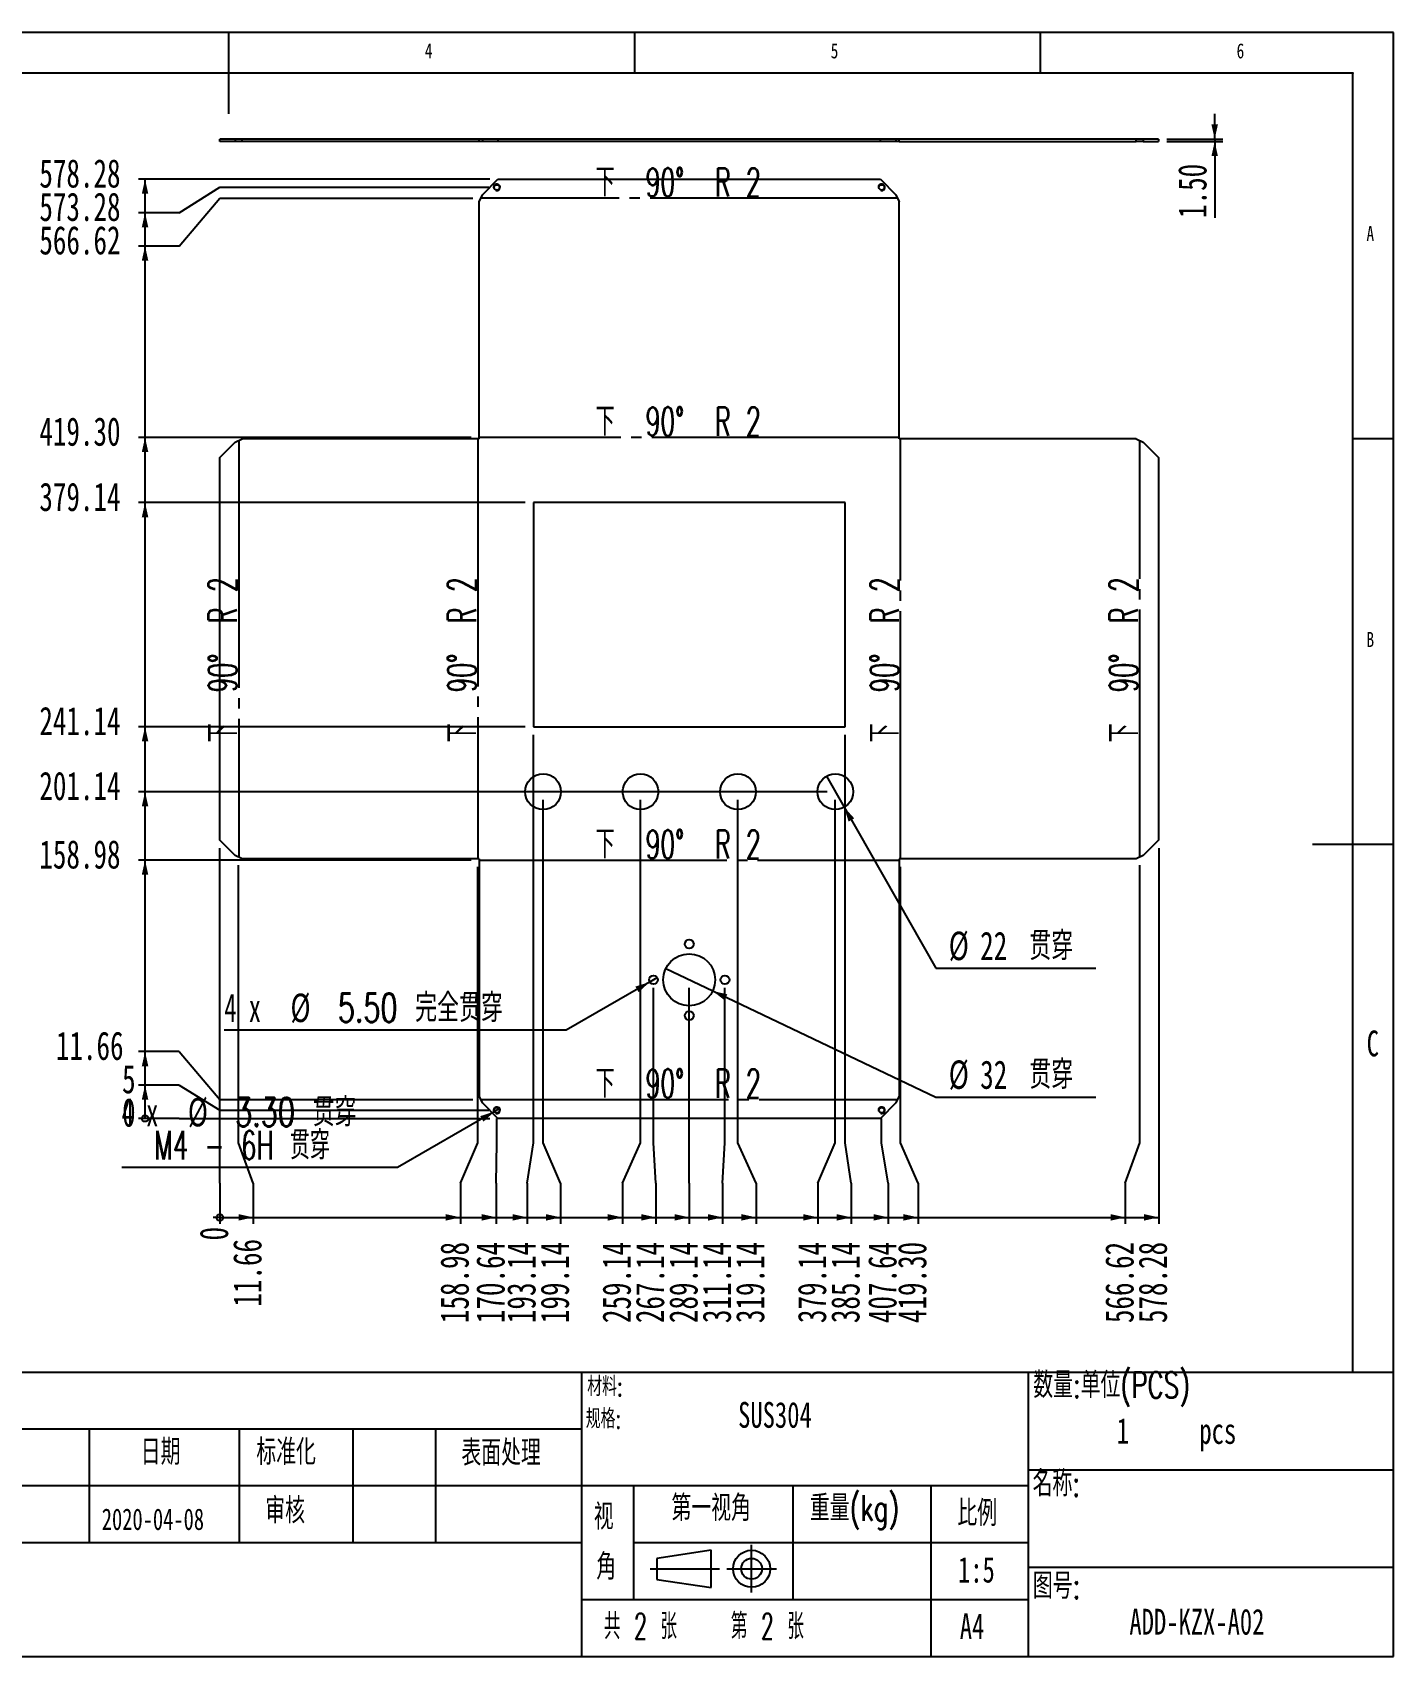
# Model space of a CAD drawing. Extents: x 5 to 292, y 5 to 205.
# Drawn here: x 124.3 to 292, y 5 to 205 of the extents above; entities that cross this region are included whole.
import ezdxf

# ---------------------------------------------------------------- set-up
doc = ezdxf.new("R2010")
doc.units = 0
doc.header["$PDSIZE"] = -1
doc.linetypes.add('SLD-中心线', pattern=[34.29, 30.48, -1.27, 1.27, -1.27])
doc.linetypes.add('SLD-实线', pattern=[0])
doc.layers.get('0').update_dxf_attribs({"linetype": 'CONTINUOUS'})
doc.layers.add('FORMAT', color=8, linetype='SLD-实线')
doc.layers.add('尺寸线', color=3, linetype='SLD-实线')
doc.styles.add('SLDTEXTSTYLE1', font='TXT', dxfattribs={"width": 0.75})
doc.styles.add('SLDTEXTSTYLE2', font='TXT', dxfattribs={"width": 0.7})
doc.styles.add('SLDTEXTSTYLE3', font='TXT', dxfattribs={"width": 0.7, "bigfont": 'bigfont'})
doc.styles.add('SLDTEXTSTYLE4', font='TXT', dxfattribs={"width": 0.585714, "bigfont": 'bigfont'})
doc.styles.add('SLDTEXTSTYLE5', font='TXT', dxfattribs={"width": 0.633333})
doc.styles.add('SLDTEXTSTYLE6', font='TXT', dxfattribs={"width": 0.64, "bigfont": 'bigfont'})
doc.styles.add('SLDTEXTSTYLE7', font='TXT', dxfattribs={"width": 0.609091, "bigfont": 'bigfont'})
doc.dimstyles.new('SLDDIMSTYLE1', dxfattribs={"dimtxt": 3.5, "dimasz": 0.266667, "dimexe": 0, "dimexo": 0.0625, "dimgap": 0.875, "dimtad": 0, "dimtih": 1, "dimtoh": 1, "dimdec": 0, "dimlfac": 5, "dimrnd": 1e-09, "dimtxsty": 'SLDTEXTSTYLE2', "dimblk1": 'ORIGIN', "dimblk2": 'ORIGIN', "dimsah": 1, "dimcen": 0.09, "dimazin": 3, "dimtfac": 1, "dimtdec": 0, "dimtofl": 0, "dimtmove": 0, "dimatfit": 3, "dimtolj": 1, "dimtzin": 12})
doc.dimstyles.new('SLDDIMSTYLE2', dxfattribs={"dimtxt": 3.5, "dimasz": 1.8, "dimexe": 0, "dimexo": 0.0625, "dimgap": 0.875, "dimtad": 0, "dimtih": 1, "dimtoh": 1, "dimlfac": 5, "dimrnd": 1e-09, "dimzin": 12, "dimtxsty": 'SLDTEXTSTYLE2', "dimsah": 1, "dimcen": 0.09, "dimazin": 3, "dimtfac": 1, "dimtofl": 0, "dimtmove": 0, "dimatfit": 3, "dimtolj": 1, "dimtzin": 12})
doc.dimstyles.new('SLDDIMSTYLE3', dxfattribs={"dimtxt": 3.5, "dimasz": 1.8, "dimexe": 0, "dimexo": 0.0625, "dimgap": 0.875, "dimtad": 0, "dimtih": 1, "dimtoh": 1, "dimlfac": 5, "dimrnd": 1e-09, "dimzin": 4, "dimtxsty": 'SLDTEXTSTYLE2', "dimsah": 1, "dimcen": 0.09, "dimazin": 3, "dimtfac": 1, "dimtofl": 0, "dimtmove": 0, "dimatfit": 3, "dimtolj": 1, "dimtzin": 12})
doc.dimstyles.new('SLDDIMSTYLE4', dxfattribs={"dimtxt": 3.5, "dimasz": 1.8, "dimexe": 0, "dimexo": 0.0625, "dimgap": 0.875, "dimtad": 0, "dimtih": 1, "dimtoh": 1, "dimlfac": 5, "dimrnd": 1e-09, "dimzin": 12, "dimtxsty": 'SLDTEXTSTYLE2', "dimblk1": 'NONE', "dimsah": 1, "dimcen": 0, "dimazin": 3, "dimtfac": 1, "dimtmove": 0, "dimatfit": 3, "dimtolj": 1, "dimtzin": 12})
doc.dimstyles.new('SLDDIMSTYLE5', dxfattribs={"dimtxt": 3.5, "dimasz": 1.8, "dimexe": 0, "dimexo": 0.0625, "dimgap": 0.875, "dimtad": 0, "dimtih": 1, "dimtoh": 1, "dimlfac": 5, "dimrnd": 1e-09, "dimzin": 4, "dimtxsty": 'SLDTEXTSTYLE2', "dimblk1": 'NONE', "dimsah": 1, "dimcen": 0, "dimazin": 3, "dimtfac": 1, "dimtmove": 0, "dimatfit": 3, "dimtolj": 1, "dimtzin": 12})
doc.dimstyles.new('SLDDIMSTYLE6', dxfattribs={"dimtxt": 3.5, "dimasz": 1.8, "dimexe": 0, "dimexo": 0.0625, "dimgap": 0.875, "dimtad": 1, "dimlfac": 5, "dimrnd": 1e-09, "dimzin": 4, "dimtxsty": 'SLDTEXTSTYLE2', "dimsah": 1, "dimcen": 0.09, "dimazin": 3, "dimtfac": 1, "dimtmove": 0, "dimatfit": 3, "dimtolj": 1, "dimtzin": 12})

# ---------------------------------------------------------------- blocks, each defined once
blk = doc.blocks.new('工程图7')
at = {"color": 179, "linetype": 'SLD-实线'}
blk.add_line((0, 28), (0, 0), dxfattribs=at)
blk = doc.blocks.new('块1')
at = {"color": 179, "linetype": 'SLD-实线'}
blk.add_line((0, 0), (90, 0), dxfattribs=at)
blk = doc.blocks.new('工程图55')
at = {"color": 179, "linetype": 'SLD-实线'}
for p, q in [((292, 205), (5, 205)), ((148.5, 205), (148.5, 195)), ((198.5, 205), (198.5, 200)), ((248.5, 200), (248.5, 205)), ((292, 5), (292, 205)), ((287, 200), (10, 200)), ((287, 40), (287, 200)), ((287, 155), (292, 155)), ((292, 105), (282, 105)), ((5, 5), (292, 5))]:
    blk.add_line(p, q, dxfattribs=at)
blk = doc.blocks.new('块8')
at = {"color": 179, "linetype": 'SLD-实线'}
for p, q in [((7.49, 5.22), (0.81, 4.21)), ((0.81, 4.21), (0.81, 1.62)), ((7.49, 0.61), (7.49, 5.22)), ((0.81, 1.62), (7.49, 0.61))]:
    blk.add_line(p, q, dxfattribs=at)
at = {"color": 179, "linetype": 'SLD-中心线'}
for p, q in [((12.44, 5.86), (12.44, 0)), ((0, 2.91), (8.52, 2.91)), ((9.42, 2.93), (15.53, 2.93))]:
    blk.add_line(p, q, dxfattribs=at)
at = {"layer": 'FORMAT'}
for radius in [2.28, 1.28]:
    blk.add_circle((12.48, 2.93), radius, dxfattribs=at)
blk = doc.blocks.new('_ORIGIN')
at = {"color": 0, "linetype": 'BYBLOCK'}
blk.add_line((0, 0), (-1, 0), dxfattribs=at)
blk.add_circle((0, 0), 0.5, dxfattribs=at)
blk = doc.blocks.new('_D_2')
at = {"layer": '尺寸线'}
for p, q in [((147.41, 68.28), (147.41, 104.54)), ((147.41, 63.28), (147.41, 68.28)), ((147.41, 63.28), (147.41, 58.28))]:
    blk.add_line(p, q, dxfattribs=at)
at = {"layer": '尺寸线', "xscale": 0.8, "yscale": 0.8}
blk.add_blockref('_ORIGIN', (147.41, 59.08), dxfattribs=at)
at = {"layer": '尺寸线', "insert": (144.94, 56.24), "char_height": 3.5, "attachment_point": 1, "rotation": 90, "style": 'SLDTEXTSTYLE2'}
blk.add_mtext('0', dxfattribs=at)
blk = doc.blocks.new('_D_3')
at = {"layer": '尺寸线'}
for p, q in [((149.74, 68.28), (149.74, 102.44)), ((151.53, 63.28), (149.74, 68.28)), ((151.53, 63.28), (151.53, 58.28)), ((147.41, 59.08), (151.53, 59.08))]:
    blk.add_line(p, q, dxfattribs=at)
blk.add_solid([(151.53, 59.08), (149.73, 59.48), (149.73, 58.68)], dxfattribs=at)
at = {"layer": '尺寸线', "insert": (149.05, 48.09), "char_height": 3.5, "attachment_point": 1, "rotation": 90, "style": 'SLDTEXTSTYLE2'}
blk.add_mtext('11.66', dxfattribs=at)
blk = doc.blocks.new('_D_4')
at = {"layer": '尺寸线'}
for p, q in [((179.21, 68.28), (179.21, 102.24)), ((177.05, 63.28), (179.21, 68.28)), ((177.05, 63.28), (177.05, 58.28)), ((151.53, 59.08), (177.05, 59.08))]:
    blk.add_line(p, q, dxfattribs=at)
blk.add_solid([(177.05, 59.08), (175.25, 59.48), (175.25, 58.68)], dxfattribs=at)
at = {"layer": '尺寸线', "insert": (174.58, 46.06), "char_height": 3.5, "attachment_point": 1, "rotation": 90, "style": 'SLDTEXTSTYLE2'}
blk.add_mtext('158.98', dxfattribs=at)
blk = doc.blocks.new('_D_5')
at = {"layer": '尺寸线'}
for p, q in [((181.54, 68.28), (181.54, 71.27)), ((181.48, 63.28), (181.54, 68.28)), ((181.48, 63.28), (181.48, 58.28)), ((177.05, 59.08), (181.48, 59.08))]:
    blk.add_line(p, q, dxfattribs=at)
blk.add_solid([(181.48, 59.08), (179.68, 59.48), (179.68, 58.68)], dxfattribs=at)
at = {"layer": '尺寸线', "insert": (179, 46.06), "char_height": 3.5, "attachment_point": 1, "rotation": 90, "style": 'SLDTEXTSTYLE2'}
blk.add_mtext('170.64', dxfattribs=at)
blk = doc.blocks.new('_D_6')
at = {"layer": '尺寸线'}
for p, q in [((186.04, 68.28), (186.04, 118.5)), ((185.28, 63.28), (186.04, 68.28)), ((185.28, 63.28), (185.28, 58.28)), ((181.48, 59.08), (185.28, 59.08))]:
    blk.add_line(p, q, dxfattribs=at)
blk.add_solid([(185.28, 59.08), (183.48, 59.48), (183.48, 58.68)], dxfattribs=at)
at = {"layer": '尺寸线', "insert": (182.81, 46.06), "char_height": 3.5, "attachment_point": 1, "rotation": 90, "style": 'SLDTEXTSTYLE2'}
blk.add_mtext('193.14', dxfattribs=at)
blk = doc.blocks.new('_D_7')
at = {"layer": '尺寸线'}
for p, q in [((187.24, 68.28), (187.24, 110.5)), ((189.4, 63.28), (187.24, 68.28)), ((189.4, 63.28), (189.4, 58.28)), ((185.28, 59.08), (189.4, 59.08))]:
    blk.add_line(p, q, dxfattribs=at)
blk.add_solid([(189.4, 59.08), (187.6, 59.48), (187.6, 58.68)], dxfattribs=at)
at = {"layer": '尺寸线', "insert": (186.92, 46.06), "char_height": 3.5, "attachment_point": 1, "rotation": 90, "style": 'SLDTEXTSTYLE2'}
blk.add_mtext('199.14', dxfattribs=at)
blk = doc.blocks.new('_D_8')
at = {"layer": '尺寸线'}
for p, q in [((199.24, 68.28), (199.24, 110.5)), ((197.01, 63.28), (199.24, 68.28)), ((197.01, 63.28), (197.01, 58.28)), ((189.4, 59.08), (197.01, 59.08))]:
    blk.add_line(p, q, dxfattribs=at)
blk.add_solid([(197.01, 59.08), (195.21, 59.48), (195.21, 58.68)], dxfattribs=at)
at = {"layer": '尺寸线', "insert": (194.54, 46.06), "char_height": 3.5, "attachment_point": 1, "rotation": 90, "style": 'SLDTEXTSTYLE2'}
blk.add_mtext('259.14', dxfattribs=at)
blk = doc.blocks.new('_D_9')
at = {"layer": '尺寸线'}
for p, q in [((200.84, 68.28), (200.84, 87.33)), ((201.13, 63.28), (200.84, 68.28)), ((201.13, 63.28), (201.13, 58.28)), ((197.01, 59.08), (201.13, 59.08))]:
    blk.add_line(p, q, dxfattribs=at)
blk.add_solid([(201.13, 59.08), (199.33, 59.48), (199.33, 58.68)], dxfattribs=at)
at = {"layer": '尺寸线', "insert": (198.65, 46.06), "char_height": 3.5, "attachment_point": 1, "rotation": 90, "style": 'SLDTEXTSTYLE2'}
blk.add_mtext('267.14', dxfattribs=at)
blk = doc.blocks.new('_D_10')
at = {"layer": '尺寸线'}
for p, q in [((205.24, 68.28), (205.24, 87.33)), ((205.24, 63.28), (205.24, 68.28)), ((205.24, 63.28), (205.24, 58.28)), ((201.13, 59.08), (205.24, 59.08))]:
    blk.add_line(p, q, dxfattribs=at)
blk.add_solid([(205.24, 59.08), (203.44, 59.48), (203.44, 58.68)], dxfattribs=at)
at = {"layer": '尺寸线', "insert": (202.77, 46.06), "char_height": 3.5, "attachment_point": 1, "rotation": 90, "style": 'SLDTEXTSTYLE2'}
blk.add_mtext('289.14', dxfattribs=at)
blk = doc.blocks.new('_D_11')
at = {"layer": '尺寸线'}
for p, q in [((209.64, 68.28), (209.64, 87.33)), ((209.35, 63.28), (209.64, 68.28)), ((209.35, 63.28), (209.35, 58.28)), ((205.24, 59.08), (209.35, 59.08))]:
    blk.add_line(p, q, dxfattribs=at)
blk.add_solid([(209.35, 59.08), (207.55, 59.48), (207.55, 58.68)], dxfattribs=at)
at = {"layer": '尺寸线', "insert": (206.88, 46.06), "char_height": 3.5, "attachment_point": 1, "rotation": 90, "style": 'SLDTEXTSTYLE2'}
blk.add_mtext('311.14', dxfattribs=at)
blk = doc.blocks.new('_D_12')
at = {"layer": '尺寸线'}
for p, q in [((211.24, 68.28), (211.24, 110.5)), ((213.47, 63.28), (211.24, 68.28)), ((213.47, 63.28), (213.47, 58.28)), ((209.35, 59.08), (213.47, 59.08))]:
    blk.add_line(p, q, dxfattribs=at)
blk.add_solid([(213.47, 59.08), (211.67, 59.48), (211.67, 58.68)], dxfattribs=at)
at = {"layer": '尺寸线', "insert": (210.99, 46.06), "char_height": 3.5, "attachment_point": 1, "rotation": 90, "style": 'SLDTEXTSTYLE2'}
blk.add_mtext('319.14', dxfattribs=at)
blk = doc.blocks.new('_D_13')
at = {"layer": '尺寸线'}
for p, q in [((223.24, 68.28), (223.24, 110.5)), ((221.08, 63.28), (223.24, 68.28)), ((221.08, 63.28), (221.08, 58.28)), ((213.47, 59.08), (221.08, 59.08))]:
    blk.add_line(p, q, dxfattribs=at)
blk.add_solid([(221.08, 59.08), (219.28, 59.48), (219.28, 58.68)], dxfattribs=at)
at = {"layer": '尺寸线', "insert": (218.61, 46.06), "char_height": 3.5, "attachment_point": 1, "rotation": 90, "style": 'SLDTEXTSTYLE2'}
blk.add_mtext('379.14', dxfattribs=at)
blk = doc.blocks.new('_D_14')
at = {"layer": '尺寸线'}
for p, q in [((224.44, 68.28), (224.44, 118.5)), ((225.2, 63.28), (224.44, 68.28)), ((225.2, 63.28), (225.2, 58.28)), ((221.08, 59.08), (225.2, 59.08))]:
    blk.add_line(p, q, dxfattribs=at)
blk.add_solid([(225.2, 59.08), (223.4, 59.48), (223.4, 58.68)], dxfattribs=at)
at = {"layer": '尺寸线', "insert": (222.72, 46.06), "char_height": 3.5, "attachment_point": 1, "rotation": 90, "style": 'SLDTEXTSTYLE2'}
blk.add_mtext('385.14', dxfattribs=at)
blk = doc.blocks.new('_D_15')
at = {"layer": '尺寸线'}
for p, q in [((228.94, 68.28), (228.94, 71.27)), ((229.75, 63.28), (228.94, 68.28)), ((229.75, 63.28), (229.75, 58.28)), ((225.2, 59.08), (229.75, 59.08))]:
    blk.add_line(p, q, dxfattribs=at)
blk.add_solid([(229.75, 59.08), (227.95, 59.48), (227.95, 58.68)], dxfattribs=at)
at = {"layer": '尺寸线', "insert": (227.27, 46.06), "char_height": 3.5, "attachment_point": 1, "rotation": 90, "style": 'SLDTEXTSTYLE2'}
blk.add_mtext('407.64', dxfattribs=at)
blk = doc.blocks.new('_D_16')
at = {"layer": '尺寸线'}
for p, q in [((231.27, 68.28), (231.27, 102.24)), ((233.43, 63.28), (231.27, 68.28)), ((233.43, 63.28), (233.43, 58.28)), ((229.75, 59.08), (233.43, 59.08))]:
    blk.add_line(p, q, dxfattribs=at)
blk.add_solid([(233.43, 59.08), (231.63, 59.48), (231.63, 58.68)], dxfattribs=at)
at = {"layer": '尺寸线', "insert": (230.95, 46.06), "char_height": 3.5, "attachment_point": 1, "rotation": 90, "style": 'SLDTEXTSTYLE2'}
blk.add_mtext('419.30', dxfattribs=at)
blk = doc.blocks.new('_D_17')
at = {"layer": '尺寸线'}
for p, q in [((260.74, 68.28), (260.74, 102.44)), ((258.95, 63.28), (260.74, 68.28)), ((258.95, 63.28), (258.95, 58.28)), ((233.43, 59.08), (258.95, 59.08))]:
    blk.add_line(p, q, dxfattribs=at)
blk.add_solid([(258.95, 59.08), (257.15, 59.48), (257.15, 58.68)], dxfattribs=at)
at = {"layer": '尺寸线', "insert": (256.48, 46.06), "char_height": 3.5, "attachment_point": 1, "rotation": 90, "style": 'SLDTEXTSTYLE2'}
blk.add_mtext('566.62', dxfattribs=at)
blk = doc.blocks.new('_D_18')
at = {"layer": '尺寸线'}
for p, q in [((263.07, 104.54), (263.07, 58.28)), ((258.95, 59.08), (263.07, 59.08))]:
    blk.add_line(p, q, dxfattribs=at)
blk.add_solid([(263.07, 59.08), (261.27, 59.48), (261.27, 58.68)], dxfattribs=at)
at = {"layer": '尺寸线', "insert": (260.59, 46.06), "char_height": 3.5, "attachment_point": 1, "rotation": 90, "style": 'SLDTEXTSTYLE2'}
blk.add_mtext('578.28', dxfattribs=at)
blk = doc.blocks.new('_D_19')
at = {"layer": '尺寸线'}
for p, q in [((142.41, 71.27), (137.41, 71.27)), ((142.41, 71.27), (147.41, 71.27)), ((147.41, 71.27), (180.68, 71.27))]:
    blk.add_line(p, q, dxfattribs=at)
at = {"layer": '尺寸线', "xscale": 0.8, "yscale": 0.8}
blk.add_blockref('_ORIGIN', (138.21, 71.27), dxfattribs=at)
at = {"layer": '尺寸线', "insert": (135.38, 73.75), "char_height": 3.5, "attachment_point": 1, "style": 'SLDTEXTSTYLE2'}
blk.add_mtext('0', dxfattribs=at)
blk = doc.blocks.new('_D_20')
at = {"layer": '尺寸线'}
for p, q in [((142.41, 75.38), (137.41, 75.38)), ((138.21, 71.27), (138.21, 75.38)), ((142.41, 75.38), (147.41, 72.27)), ((147.41, 72.27), (180.54, 72.27))]:
    blk.add_line(p, q, dxfattribs=at)
blk.add_solid([(138.21, 75.38), (137.81, 73.58), (138.61, 73.58)], dxfattribs=at)
at = {"layer": '尺寸线', "insert": (135.38, 77.86), "char_height": 3.5, "attachment_point": 1, "style": 'SLDTEXTSTYLE2'}
blk.add_mtext('5', dxfattribs=at)
blk = doc.blocks.new('_D_21')
at = {"layer": '尺寸线'}
for p, q in [((142.41, 79.5), (137.41, 79.5)), ((138.21, 75.38), (138.21, 79.5)), ((142.41, 79.5), (147.41, 73.6)), ((147.41, 73.6), (178.58, 73.6))]:
    blk.add_line(p, q, dxfattribs=at)
blk.add_solid([(138.21, 79.5), (137.81, 77.7), (138.61, 77.7)], dxfattribs=at)
at = {"layer": '尺寸线', "insert": (127.23, 81.97), "char_height": 3.5, "attachment_point": 1, "style": 'SLDTEXTSTYLE2'}
blk.add_mtext('11.66', dxfattribs=at)
blk = doc.blocks.new('_D_22')
at = {"layer": '尺寸线'}
for p, q in [((178.38, 103.07), (137.41, 103.07)), ((138.21, 79.5), (138.21, 103.07))]:
    blk.add_line(p, q, dxfattribs=at)
blk.add_solid([(138.21, 103.07), (137.81, 101.27), (138.61, 101.27)], dxfattribs=at)
at = {"layer": '尺寸线', "insert": (125.19, 105.54), "char_height": 3.5, "attachment_point": 1, "style": 'SLDTEXTSTYLE2'}
blk.add_mtext('158.98', dxfattribs=at)
blk = doc.blocks.new('_D_23')
at = {"layer": '尺寸线'}
for p, q in [((222.24, 111.5), (137.41, 111.5)), ((138.21, 103.07), (138.21, 111.5))]:
    blk.add_line(p, q, dxfattribs=at)
blk.add_solid([(138.21, 111.5), (137.81, 109.7), (138.61, 109.7)], dxfattribs=at)
at = {"layer": '尺寸线', "insert": (125.19, 113.97), "char_height": 3.5, "attachment_point": 1, "style": 'SLDTEXTSTYLE2'}
blk.add_mtext('201.14', dxfattribs=at)
blk = doc.blocks.new('_D_24')
at = {"layer": '尺寸线'}
for p, q in [((185.04, 119.5), (137.41, 119.5)), ((138.21, 111.5), (138.21, 119.5))]:
    blk.add_line(p, q, dxfattribs=at)
blk.add_solid([(138.21, 119.5), (137.81, 117.7), (138.61, 117.7)], dxfattribs=at)
at = {"layer": '尺寸线', "insert": (125.19, 121.97), "char_height": 3.5, "attachment_point": 1, "style": 'SLDTEXTSTYLE2'}
blk.add_mtext('241.14', dxfattribs=at)
blk = doc.blocks.new('_D_25')
at = {"layer": '尺寸线'}
for p, q in [((185.04, 147.1), (137.41, 147.1)), ((138.21, 119.5), (138.21, 147.1))]:
    blk.add_line(p, q, dxfattribs=at)
blk.add_solid([(138.21, 147.1), (137.81, 145.3), (138.61, 145.3)], dxfattribs=at)
at = {"layer": '尺寸线', "insert": (125.19, 149.57), "char_height": 3.5, "attachment_point": 1, "style": 'SLDTEXTSTYLE2'}
blk.add_mtext('379.14', dxfattribs=at)
blk = doc.blocks.new('_D_26')
at = {"layer": '尺寸线'}
for p, q in [((178.38, 155.13), (137.41, 155.13)), ((138.21, 147.1), (138.21, 155.13))]:
    blk.add_line(p, q, dxfattribs=at)
blk.add_solid([(138.21, 155.13), (137.81, 153.33), (138.61, 153.33)], dxfattribs=at)
at = {"layer": '尺寸线', "insert": (125.19, 157.61), "char_height": 3.5, "attachment_point": 1, "style": 'SLDTEXTSTYLE2'}
blk.add_mtext('419.30', dxfattribs=at)
blk = doc.blocks.new('_D_27')
at = {"layer": '尺寸线'}
for p, q in [((142.41, 178.7), (147.41, 184.59)), ((147.41, 184.59), (178.58, 184.59)), ((142.41, 178.7), (137.41, 178.7)), ((138.21, 155.13), (138.21, 178.7))]:
    blk.add_line(p, q, dxfattribs=at)
blk.add_solid([(138.21, 178.7), (137.81, 176.9), (138.61, 176.9)], dxfattribs=at)
at = {"layer": '尺寸线', "insert": (125.19, 181.17), "char_height": 3.5, "attachment_point": 1, "style": 'SLDTEXTSTYLE2'}
blk.add_mtext('566.62', dxfattribs=at)
blk = doc.blocks.new('_D_28')
at = {"layer": '尺寸线'}
for p, q in [((142.41, 182.81), (147.41, 185.93)), ((147.41, 185.93), (180.54, 185.93)), ((142.41, 182.81), (137.41, 182.81)), ((138.21, 178.7), (138.21, 182.81))]:
    blk.add_line(p, q, dxfattribs=at)
blk.add_solid([(138.21, 182.81), (137.81, 181.01), (138.61, 181.01)], dxfattribs=at)
at = {"layer": '尺寸线', "insert": (125.19, 185.29), "char_height": 3.5, "attachment_point": 1, "style": 'SLDTEXTSTYLE2'}
blk.add_mtext('573.28', dxfattribs=at)
blk = doc.blocks.new('_D_29')
at = {"layer": '尺寸线'}
for p, q in [((180.68, 186.93), (137.41, 186.93)), ((138.21, 182.81), (138.21, 186.93))]:
    blk.add_line(p, q, dxfattribs=at)
blk.add_solid([(138.21, 186.93), (137.81, 185.13), (138.61, 185.13)], dxfattribs=at)
at = {"layer": '尺寸线', "insert": (125.19, 189.4), "char_height": 3.5, "attachment_point": 1, "style": 'SLDTEXTSTYLE2'}
blk.add_mtext('578.28', dxfattribs=at)
blk = doc.blocks.new('_D_30')
at = {"layer": '尺寸线'}
for p, q in [((222.15, 113.41), (224.33, 109.59)), ((224.33, 109.59), (235.63, 89.76)), ((235.63, 89.76), (255.34, 89.76))]:
    blk.add_line(p, q, dxfattribs=at)
blk.add_solid([(224.33, 109.59), (224.87, 107.82), (225.57, 108.22)], dxfattribs=at)
at = {"layer": '尺寸线', "char_height": 3.5, "attachment_point": 1}
for s, insert, style in [('%%c', (237.21, 94.27), 'SLDTEXTSTYLE2'), ('22', (241.08, 94.27), 'SLDTEXTSTYLE2'), ('贯\\M+190FA', (247.13, 94.27), 'SLDTEXTSTYLE3')]:
    blk.add_mtext(s, dxfattribs=dict(at, insert=insert, style=style))
blk = doc.blocks.new('_NONE')
blk = doc.blocks.new('_D_31')
at = {"layer": '尺寸线'}
for p, q in [((202.35, 89.71), (208.13, 86.96)), ((208.13, 86.96), (235.63, 73.9)), ((235.63, 73.9), (255.34, 73.9))]:
    blk.add_line(p, q, dxfattribs=at)
blk.add_solid([(208.13, 86.96), (209.58, 85.83), (209.93, 86.55)], dxfattribs=at)
at = {"layer": '尺寸线', "char_height": 3.5, "attachment_point": 1}
for s, insert, style in [('%%c', (237.21, 78.41), 'SLDTEXTSTYLE2'), ('32', (241.08, 78.41), 'SLDTEXTSTYLE2'), ('贯\\M+190FA', (247.13, 78.41), 'SLDTEXTSTYLE3')]:
    blk.add_mtext(s, dxfattribs=dict(at, insert=insert, style=style))
blk = doc.blocks.new('_D_32')
at = {"layer": '尺寸线'}
for p, q in [((200.36, 88.06), (190.09, 82.13)), ((201.32, 88.61), (200.36, 88.06)), ((190.09, 82.13), (147.97, 82.13))]:
    blk.add_line(p, q, dxfattribs=at)
blk.add_solid([(200.36, 88.06), (198.61, 87.51), (199.01, 86.81)], dxfattribs=at)
at = {"layer": '尺寸线', "char_height": 3.5, "attachment_point": 1}
for s, insert, style in [('4 x', (147.97, 86.64), 'SLDTEXTSTYLE5'), ('%%c', (156.12, 86.64), 'SLDTEXTSTYLE2'), ('5.50 \\M+18AAE\\M+19153贯\\M+190FA', (161.96, 86.64), 'SLDTEXTSTYLE3')]:
    blk.add_mtext(s, dxfattribs=dict(at, insert=insert, style=style))
blk = doc.blocks.new('_D_33')
at = {"layer": '尺寸线'}
for p, q in [((181.25, 72.11), (169.31, 65.21)), ((181.83, 72.44), (181.25, 72.11)), ((169.31, 65.21), (135.33, 65.21))]:
    blk.add_line(p, q, dxfattribs=at)
blk.add_solid([(181.25, 72.11), (179.5, 71.55), (179.9, 70.86)], dxfattribs=at)
at = {"layer": '尺寸线', "char_height": 3.5, "attachment_point": 1}
for s, insert, style in [('3.30 贯\\M+190FA', (149.32, 73.79), 'SLDTEXTSTYLE3'), ('4 x', (135.33, 73.79), 'SLDTEXTSTYLE5'), ('%%c', (143.48, 73.79), 'SLDTEXTSTYLE2'), ('M4 - 6H 贯\\M+190FA', (139.31, 69.72), 'SLDTEXTSTYLE6')]:
    blk.add_mtext(s, dxfattribs=dict(at, insert=insert, style=style))
blk = doc.blocks.new('_D_34')
at = {"layer": '尺寸线'}
for p, q in [((269.97, 191.87), (269.97, 194.99)), ((264.07, 191.87), (270.97, 191.87)), ((264.07, 191.57), (270.97, 191.57)), ((269.97, 191.87), (269.97, 191.57)), ((269.97, 191.57), (269.97, 182.16))]:
    blk.add_line(p, q, dxfattribs=at)
for points in [[(269.97, 191.87), (270.37, 193.67), (269.57, 193.67)], [(269.97, 191.57), (269.57, 189.77), (270.37, 189.77)]]:
    blk.add_solid(points, dxfattribs=at)
at = {"layer": '尺寸线', "insert": (265.46, 182.16), "char_height": 3.5, "attachment_point": 1, "rotation": 90, "style": 'SLDTEXTSTYLE2'}
blk.add_mtext('1.50', dxfattribs=at)

msp = doc.modelspace()

# ---------------------------------------------------------------- linework, layer by layer
at = {"color": 7, "linetype": 'SLD-实线'}
for p, q in [((147.4124, 191.5677), (147.4124, 191.8677)), ((149.3124, 191.8677), (147.4124, 191.8677)), ((149.3124, 191.5677), (147.4124, 191.5677)), ((149.3124, 191.8677), (149.3124, 191.5677)), ((150.1764, 191.8677), (149.3124, 191.8677)), ((150.1764, 191.5677), (149.3124, 191.5677)), ((150.1764, 191.5677), (150.1764, 191.8677)), ((179.3817, 191.8677), (150.1764, 191.8677)), ((179.3817, 191.5677), (150.1764, 191.5677)), ((179.3817, 191.5677), (179.3817, 191.8677)), ((179.7817, 191.8677), (179.3817, 191.8677)), ((179.7817, 191.5677), (179.3817, 191.5677)), ((179.7817, 191.8677), (179.7817, 191.5677)), ((181.6817, 191.8677), (179.7817, 191.8677)), ((181.6817, 191.5677), (179.7817, 191.5677)), ((181.6817, 191.8677), (181.6817, 191.5677)), ((228.7989, 191.8677), (181.6817, 191.8677)), ((228.7989, 191.5677), (181.6817, 191.5677)), ((228.7989, 191.5677), (228.7989, 191.8677)), ((230.6989, 191.8677), (228.7989, 191.8677)), ((230.6989, 191.5677), (228.7989, 191.5677)), ((230.6989, 191.8677), (230.6989, 191.5677)), ((231.0989, 191.8677), (230.6989, 191.8677)), ((231.0989, 191.5677), (230.6989, 191.5677)), ((231.0989, 191.5677), (231.0989, 191.8677)), ((260.3042, 191.8677), (231.0989, 191.8677)), ((231.0989, 191.5677), (260.3042, 191.5677)), ((260.3042, 191.5677), (260.3042, 191.8677)), ((261.1682, 191.8677), (260.3042, 191.8677)), ((261.1682, 191.5677), (260.3042, 191.5677)), ((261.1682, 191.8677), (261.1682, 191.5677)), ((263.0682, 191.8677), (261.1682, 191.8677)), ((261.1682, 191.5677), (263.0682, 191.5677)), ((263.0682, 191.8677), (263.0682, 191.5677)), ((179.7817, 185.0262), (181.6817, 186.9262)), ((181.6817, 186.9262), (228.7989, 186.9262)), ((228.7989, 186.9262), (230.6989, 185.0262)), ((179.3817, 184.1623), (179.7817, 185.0262)), ((179.3817, 154.9569), (179.3817, 184.1623)), ((230.6989, 185.0262), (231.0989, 184.1623)), ((231.0989, 154.9569), (231.0989, 184.1623)), ((147.4124, 152.6569), (149.3124, 154.5569)), ((149.3124, 154.5569), (150.1764, 154.9569)), ((179.3817, 154.9569), (150.1764, 154.9569)), ((260.3042, 154.9569), (231.0989, 154.9569)), ((260.3042, 154.9569), (261.1682, 154.5569)), ((261.1682, 154.5569), (263.0682, 152.6569)), ((147.4124, 105.5398), (147.4124, 152.6569)), ((263.0682, 152.6569), (263.0682, 105.5398)), ((224.4403, 147.0983), (186.0403, 147.0983)), ((186.0403, 147.0983), (186.0403, 119.4983)), ((224.4403, 119.4983), (224.4403, 147.0983)), ((186.0403, 119.4983), (224.4403, 119.4983)), ((149.3124, 103.6398), (147.4124, 105.5398)), ((263.0682, 105.5398), (261.1682, 103.6398)), ((150.1764, 103.2398), (149.3124, 103.6398)), ((179.3817, 103.2398), (150.1764, 103.2398)), ((179.3817, 103.2398), (179.3817, 74.0344)), ((260.3042, 103.2398), (231.0989, 103.2398)), ((231.0989, 103.2398), (231.0989, 74.0344)), ((261.1682, 103.6398), (260.3042, 103.2398)), ((179.7817, 73.1705), (179.3817, 74.0344)), ((231.0989, 74.0344), (230.6989, 73.1705)), ((181.6817, 71.2705), (179.7817, 73.1705)), ((230.6989, 73.1705), (228.7989, 71.2705)), ((228.7989, 71.2705), (181.6817, 71.2705)), ((103.0572, 40), (292, 40)), ((192, 5), (192, 40)), ((247, 40), (247, 5)), ((192, 33), (103.0572, 33)), ((131.3171, 33), (131.3171, 19)), ((149.7947, 33), (149.7947, 19)), ((173.9982, 33), (173.9982, 19)), ((192, 26), (103.0572, 26)), ((247, 26), (192, 26)), ((198.3933, 26), (198.3933, 12)), ((218, 26), (218, 12)), ((235, 26), (235, 5)), ((192, 19), (103.0572, 19)), ((247, 19), (198.3933, 19)), ((247, 12), (192, 12))]:
    msp.add_line(p, q, dxfattribs=at)
at = {"color": 7, "linetype": 'SLD-中心线'}
for p, q in [((230.8989, 184.5943), (179.5817, 184.5943)), ((149.7444, 154.7569), (149.7444, 103.4398)), ((179.2083, 154.9569), (179.2083, 103.2398)), ((231.0989, 155.1303), (179.3817, 155.1303)), ((231.2723, 103.2398), (231.2723, 154.9569)), ((260.7362, 103.4398), (260.7362, 154.7569)), ((179.3817, 103.0664), (231.0989, 103.0664)), ((179.5817, 73.6024), (230.8989, 73.6024))]:
    msp.add_line(p, q, dxfattribs=at)
at = {"color": 7, "linetype": 'SLD-实线'}
for centre, radius in [((181.5403, 185.9262), 0.33), ((228.9403, 185.9262), 0.33), ((187.2403, 111.4983), 2.2), ((199.2403, 111.4983), 2.2), ((211.2403, 111.4983), 2.2), ((223.2403, 111.4983), 2.2), ((205.2403, 92.7344), 0.55), ((205.2403, 88.3344), 3.2), ((200.8403, 88.3344), 0.55), ((209.6403, 88.3344), 0.55), ((205.2403, 83.9344), 0.55), ((181.5403, 72.2705), 0.33), ((228.9403, 72.2705), 0.33)]:
    msp.add_circle(centre, radius, dxfattribs=at)
for centre in [(181.5403, 185.9262), (228.9403, 185.9262), (181.5403, 72.2705), (228.9403, 72.2705)]:
    msp.add_arc(centre, 0.4, 255, 195, dxfattribs=at)
at = {"layer": '尺寸线'}
for p in [(287, 200), (287, 40)]:
    msp.add_point(p, dxfattribs=at)

# ---------------------------------------------------------------- block references
at = {"color": 7, "linetype": 'CONTINUOUS'}
for name, p in [('工程图55', (0, 0)), ('块8', (200.4478, 12.8774))]:
    msp.add_blockref(name, p, dxfattribs=at)
at = {"color": 7, "linetype": 'CONTINUOUS', "xscale": 0.5, "yscale": 0.5, "zscale": 0.5}
for name, p in [('工程图7', (163.7947, 19)), ('块1', (247, 28)), ('块1', (247, 16))]:
    msp.add_blockref(name, p, dxfattribs=at)

# ---------------------------------------------------------------- texts
at = {"color": 7, "linetype": 'CONTINUOUS'}
for s, insert, char_height, attachment_point, style in [('4', (172.6667, 203.668), 1.8521, 1, 'SLDTEXTSTYLE1'), ('5', (222.6667, 203.668), 1.8521, 1, 'SLDTEXTSTYLE1'), ('6', (272.6667, 203.668), 1.8521, 1, 'SLDTEXTSTYLE1'), ('\\M+189BA  90\\M+1818B  R 2', (203.8889, 188.3097), 3.5, 2, 'SLDTEXTSTYLE7'), ('A', (288.6667, 181.168), 1.8521, 1, 'SLDTEXTSTYLE1'), ('\\M+189BA  90\\M+1818B  R 2', (203.8889, 158.8458), 3.5, 2, 'SLDTEXTSTYLE7'), ('B', (288.6667, 131.168), 1.8521, 1, 'SLDTEXTSTYLE1'), ('\\M+189BA  90\\M+1818B  R 2', (203.8889, 106.7818), 3.5, 2, 'SLDTEXTSTYLE7'), ('C', (288.6927, 82.0911), 3.175, 1, 'SLDTEXTSTYLE2'), ('\\M+189BA  90\\M+1818B  R 2', (203.8889, 77.3179), 3.5, 2, 'SLDTEXTSTYLE7'), ('\\M+19094\\M+197CA:单\\M+188CA(PCS)', (247.6262, 40.0202), 3.175, 1, 'SLDTEXTSTYLE3'), ('\\M+18DDE\\M+197BF:', (192.6789, 39.4487), 2.38125, 1, 'SLDTEXTSTYLE3'), ('\\M+193FA\\M+18AFA', (140.1172, 31.7737), 3.175, 2, 'SLDTEXTSTYLE3'), ('标\\M+18F79\\M+189BB', (155.5905, 31.7737), 3.175, 2, 'SLDTEXTSTYLE3'), ('\\M+1955C\\M+196CA处\\M+1979D', (182.0683, 31.6812), 3.175, 2, 'SLDTEXTSTYLE3'), ('\\M+196BC\\M+18FCC:', (247.5432, 27.8896), 3.175, 1, 'SLDTEXTSTYLE3'), ('审\\M+18A6A', (155.4651, 24.5688), 3.175, 2, 'SLDTEXTSTYLE3'), ('视', (194.7085, 23.809), 3.175, 2, 'SLDTEXTSTYLE3'), ('\\M+191E6\\M+188EA视\\M+18A70', (207.9516, 24.8742), 3.175, 2, 'SLDTEXTSTYLE3'), ('\\M+18F64\\M+197CA(kg)', (225.6024, 24.8742), 3.175, 2, 'SLDTEXTSTYLE3'), ('\\M+194E4\\M+197E1', (240.7185, 24.2439), 3.175, 2, 'SLDTEXTSTYLE3'), ('\\M+18A70', (195.0199, 17.6507), 3.175, 2, 'SLDTEXTSTYLE3'), ('1:5', (240.6163, 17.2812), 3.175, 2, 'SLDTEXTSTYLE2'), ('图\\M+18D86:', (247.5671, 15.2877), 3.175, 1, 'SLDTEXTSTYLE3'), ('\\M+18BA4 2 张    \\M+191E6 2 张', (194.7387, 10.3152), 3.175, 1, 'SLDTEXTSTYLE4'), ('A4', (238.5714, 10.3152), 3.175, 1, 'SLDTEXTSTYLE2'), ('ADD-KZX-A02', (267.7802, 10.8745), 3.175, 2, 'SLDTEXTSTYLE2')]:
    msp.add_mtext(s, dxfattribs=dict(at, insert=insert, char_height=char_height, attachment_point=attachment_point, style=style))
at = {"color": 7, "linetype": 'CONTINUOUS', "char_height": 3.5, "attachment_point": 2, "rotation": 90, "style": 'SLDTEXTSTYLE7'}
for insert in [(146.0289, 127.747), (175.4929, 127.747), (227.5568, 127.747), (257.0208, 127.747)]:
    msp.add_mtext('\\M+189BA  90\\M+1818B  R 2', dxfattribs=dict(at, insert=insert))
at = {"layer": 'FORMAT'}
for s, insert, char_height, attachment_point, style in [('SUS304', (211.2664, 36.3454), 3.175, 1, 'SLDTEXTSTYLE2'), ('规\\M+18A69:', (192.4921, 35.4706), 2.38125, 1, 'SLDTEXTSTYLE3'), ('1', (257.9064, 34.3676), 3.175, 1, 'SLDTEXTSTYLE2'), ('pcs', (268.0911, 34.3676), 3.175, 1, 'SLDTEXTSTYLE2'), ('2020-04-08', (139.1779, 23.2347), 2.64583, 2, 'SLDTEXTSTYLE2')]:
    msp.add_mtext(s, dxfattribs=dict(at, insert=insert, char_height=char_height, attachment_point=attachment_point, style=style))

# ---------------------------------------------------------------- dimensions: what is measured, and where the dimension line sits
at = {"layer": '尺寸线'}
dim = msp.add_linear_dim(base=(269.9722, 191.5677), p1=(263.0682, 191.8677), p2=(263.0682, 191.5677), angle=90, dimstyle='SLDDIMSTYLE6', dxfattribs=at)
dim.commit()
dim.dimension.update_dxf_attribs({"geometry": '_D_34', "text_midpoint": (269.9722, 186.2298), "dimtype": 160})
for feature_location, offset, dtype, origin, dimstyle, picture, middle in [((181.6817, 186.9262), (-44.2693, 0), 0, (181.6817, 71.2705), 'SLDDIMSTYLE2', '_D_29', (131.302, 186.9262)), ((181.5403, 185.9262), (-44.1279, -3.1143), 0, (181.6817, 71.2705), 'SLDDIMSTYLE2', '_D_28', (131.302, 182.8119)), ((179.5817, 184.5943), (-42.1693, -5.8967), 0, (181.6817, 71.2705), 'SLDDIMSTYLE2', '_D_27', (131.302, 178.6975)), ((179.3817, 155.1303), (-41.9693, 0), 0, (181.6817, 71.2705), 'SLDDIMSTYLE3', '_D_26', (131.302, 155.1303)), ((186.0403, 147.0983), (-48.6279, 0), 0, (181.6817, 71.2705), 'SLDDIMSTYLE2', '_D_25', (131.302, 147.0983)), ((186.0403, 119.4983), (-48.6279, 0), 0, (181.6817, 71.2705), 'SLDDIMSTYLE2', '_D_24', (131.302, 119.4983)), ((186.0403, 119.4983), (-0.7588, -61.2196), 1, (147.4124, 105.5398), 'SLDDIMSTYLE2', '_D_6', (185.2815, 52.1684)), ((224.4403, 119.4983), (0.7588, -61.2196), 1, (147.4124, 105.5398), 'SLDDIMSTYLE2', '_D_14', (225.1991, 52.1684)), ((223.2403, 111.4983), (-85.8279, 0), 0, (181.6817, 71.2705), 'SLDDIMSTYLE2', '_D_23', (131.302, 111.4983)), ((187.2403, 111.4983), (2.1555, -53.2196), 1, (147.4124, 105.5398), 'SLDDIMSTYLE2', '_D_7', (189.3958, 52.1684)), ((199.2403, 111.4983), (-2.2287, -53.2196), 1, (147.4124, 105.5398), 'SLDDIMSTYLE2', '_D_8', (197.0116, 52.1684)), ((211.2403, 111.4983), (2.2287, -53.2196), 1, (147.4124, 105.5398), 'SLDDIMSTYLE2', '_D_12', (213.469, 52.1684)), ((223.2403, 111.4983), (-2.1555, -53.2196), 1, (147.4124, 105.5398), 'SLDDIMSTYLE2', '_D_13', (221.0848, 52.1684)), ((179.3817, 103.0664), (-41.9693, 0), 0, (181.6817, 71.2705), 'SLDDIMSTYLE2', '_D_22', (131.302, 103.0664)), ((147.4124115466, 105.5397645812), (0, -47.260981994), 1, (147.4124115466, 105.5397645812), 'SLDDIMSTYLE1', '_D_2', (147.4124115466, 57.2603798385)), ((149.7444, 103.4398), (1.7824, -45.161), 1, (147.4124, 105.5398), 'SLDDIMSTYLE2', '_D_3', (151.5268, 53.1868)), ((179.2083, 103.2398), (-2.1555, -44.961), 1, (147.4124, 105.5398), 'SLDDIMSTYLE2', '_D_4', (177.0528, 52.1684)), ((181.5403, 72.2705), (-0.0648, -13.9917), 1, (147.4124, 105.5398), 'SLDDIMSTYLE2', '_D_5', (181.4755, 52.1684)), ((200.8403, 88.3344), (0.2857, -30.0556), 1, (147.4124, 105.5398), 'SLDDIMSTYLE2', '_D_9', (201.1259, 52.1684)), ((205.2403, 88.3344), (0, -30.0556), 1, (147.4124, 105.5398), 'SLDDIMSTYLE2', '_D_10', (205.2403, 52.1684)), ((209.6403, 88.3344), (-0.2857, -30.0556), 1, (147.4124, 105.5398), 'SLDDIMSTYLE2', '_D_11', (209.3546, 52.1684)), ((228.9403, 72.2705), (0.8085, -13.9917), 1, (147.4124, 105.5398), 'SLDDIMSTYLE2', '_D_15', (229.7488, 52.1684)), ((231.2723, 103.2398), (2.1555, -44.961), 1, (147.4124, 105.5398), 'SLDDIMSTYLE3', '_D_16', (233.4278, 52.1684)), ((260.7362, 103.4398), (-1.7824, -45.161), 1, (147.4124, 105.5398), 'SLDDIMSTYLE2', '_D_17', (258.9538, 52.1684)), ((263.0682, 105.5398), (0, -47.261), 1, (147.4124, 105.5398), 'SLDDIMSTYLE2', '_D_18', (263.0682, 52.1684)), ((179.5817, 73.6024), (-42.1693, 5.8967), 0, (181.6817, 71.2705), 'SLDDIMSTYLE2', '_D_21', (132.3204, 79.4992)), ((181.5403, 72.2705), (-44.1279, 3.1143), 0, (181.6817, 71.2705), 'SLDDIMSTYLE2', '_D_20', (136.394, 75.3848)), ((181.6817088623, 71.2704672655), (-44.2692973157, 0), 0, (181.6817088623, 71.2704672655), 'SLDDIMSTYLE1', '_D_19', (136.3940087978, 71.2704672655))]:
    dim = msp.add_ordinate_dim(feature_location=feature_location, offset=offset, dtype=dtype, origin=origin, dimstyle=dimstyle, dxfattribs=at)
    dim.commit()
    dim.dimension.update_dxf_attribs({"geometry": picture, "text_midpoint": middle})
for p1, p2, text, dimstyle, picture, middle in [((222.1512, 113.4099), (224.3293, 109.5868), '<> 贯穿', 'SLDDIMSTYLE4', '_D_30', (246.2772, 92.2957)), ((201.3166, 88.6094), (200.364, 88.0594), '4 x <> 完全贯穿\\P', 'SLDDIMSTYLE5', '_D_32', (168.241, 84.3804)), ((202.35, 89.7077), (208.1306, 86.9611), '<> 贯穿', 'SLDDIMSTYLE4', '_D_31', (246.2772, 76.4338)), ((181.8261, 72.4355), (181.2545, 72.1055), '4 x <> 贯穿\\PM4 - 6H 贯穿\\P', 'SLDDIMSTYLE5', '_D_33', (151.5268, 69.4943))]:
    dim = msp.add_diameter_dim_2p(p1=p1, p2=p2, text=text, dimstyle=dimstyle, dxfattribs=at)
    dim.commit()
    dim.dimension.update_dxf_attribs({"geometry": picture, "text_midpoint": middle, "dimtype": 163})

doc.saveas('drawing.dxf')
